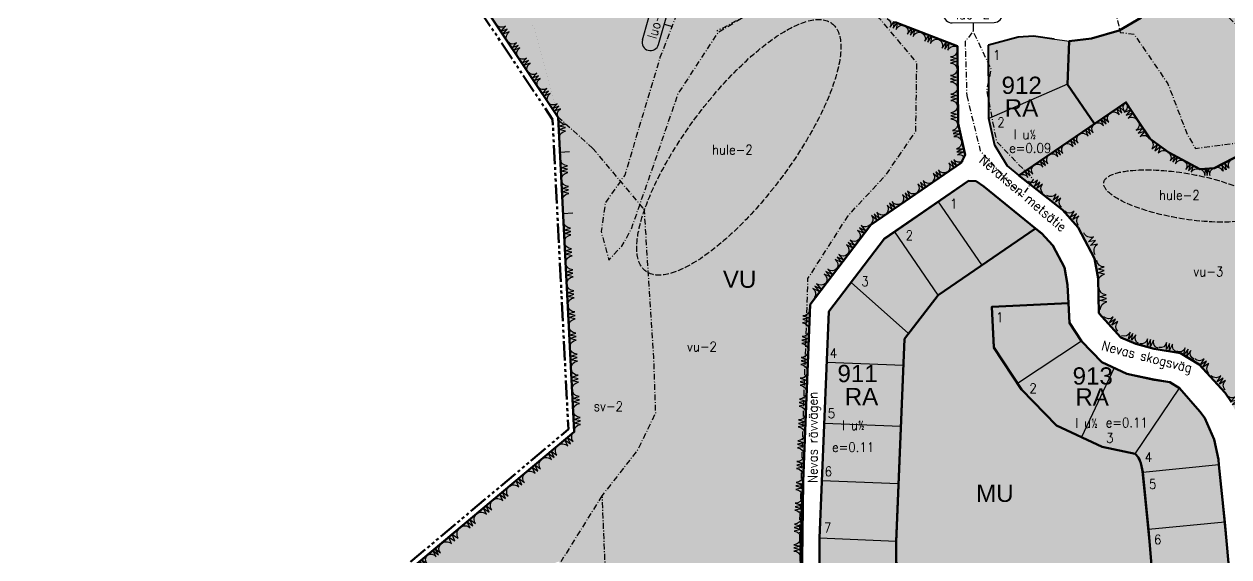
# Model space of a CAD drawing. Header units: metres. Extents: x 25522382 to 25525137, y 6684921 to 6686673.
# Drawn here: x 25523056 to 25523684, y 6685924 to 6686202 of the extents above; entities that cross this region are included whole.
import ezdxf
from ezdxf.enums import TextEntityAlignment as Align

# ---------------------------------------------------------------- set-up
doc = ezdxf.new("R2010")
doc.units = ezdxf.units.M
doc.header["$MEASUREMENT"] = 0
for name, pattern in [('AK_KAAVA-ALUE_3M', [20.5, 10, -1.5, 1.5, -1.5, 1.5, -1.5, 1.5, -1.5]), ('AK_OHJEELLINEN_RAJA', [4, 3, -1]), ('AK_RAKENNUSALA', [5.4, 3, -1, 0.4, -1])]:
    doc.linetypes.add(name, pattern=pattern)
for name, color, linetype, true_color in [('036_VU', 7, 'Continuous', 0x58a618), ('040_RA', 7, 'Continuous', 0xfcd450), ('079_MU', 7, 'Continuous', 0xa9dc92)]:
    doc.layers.add(name, color=color, linetype=linetype, true_color=true_color)
for name, color, linetype, lineweight in [('084_Kort_raja', 7, 'Continuous', 50), ('AK_KAAVA-ALUE_3M', 1, 'AK_KAAVA-ALUE_3M', 50), ('AK_KORTTELINRAJA', 250, 'Continuous', 40)]:
    doc.layers.add(name, color=color, linetype=linetype, lineweight=lineweight)
for name, color, linetype in [('093_Kort_numero', 7, 'Continuous'), ('AK_KAAVAMERKINTA', 250, 'Continuous'), ('AK_KADUNNIMI', 250, 'Continuous'), ('AK_KERROSLUKU', 250, 'Continuous'), ('AK_OHJEELLINEN_RAJA', 250, 'AK_OHJEELLINEN_RAJA'), ('AK_OSA-ALUEEN_RAJA', 250, 'AK_RAKENNUSALA'), ('AK_PUISTO', 250, 'Continuous'), ('AK_PYORATIE', 250, 'Continuous'), ('AK_TEHOKKUUS', 250, 'Continuous'), ('AK_TONTINNUMERO', 250, 'Continuous'), ('AK_TONTINRAJA', 250, 'Continuous'), ('ALUEPLIN_RA', 7, 'Continuous'), ('ALUEPLIN_VU', 7, 'Continuous'), ('täyttöMU', 7, 'Continuous'), ('täyttöR', 7, 'Continuous'), ('täyttöV', 7, 'Continuous')]:
    doc.layers.add(name, color=color, linetype=linetype)
doc.styles.add('a2000', font='arial.ttf')
doc.styles.add('ROMANS', font='ROMANS.shx', dxfattribs={"width": 0.9})

# ---------------------------------------------------------------- blocks, each defined once
blk = doc.blocks.new('KAAVALUE_luo-1_E926')
for p, q in [((-11, 13.25), (11, 13.25)), ((-11, 4.5), (11, 4.5)), ((0, 4.5), (0, 0))]:
    blk.add_line(p, q)
for centre, start, end in [((-11, 8.87), 90, 270), ((11, 8.87), 270, 90)]:
    blk.add_arc(centre, 4.37, start, end)
at = {"style": 'ROMANS', "width": 0.9}
blk.add_attdef('KAAVA_TUNNUS', text='', height=5, dxfattribs=at).set_placement((0, 8.87), align=Align.MIDDLE)
blk = doc.blocks.new('79F13')
at = {"layer": 'AK_PYORATIE'}
blk.add_line((0, 0), (0, 0), dxfattribs=at)
blk = doc.blocks.new('KT')
at = {"color": 0, "linetype": 'Continuous', "style": 'a2000'}
blk.add_attdef('KT', (-0.61, 0.03), '', height=6, dxfattribs=at)
at = {"linetype": 'Continuous', "style": 'a2000', "width": 0.8, "flags": 1}
blk.add_attdef('ALA', (-0.68, -2.92), '', height=3, dxfattribs=at)

msp = doc.modelspace()

# ---------------------------------------------------------------- hatches: boundary and pattern name
at = {"layer": 'täyttöMU', "true_color": 0xa9dc92}
h = msp.add_hatch(color=81, dxfattribs=at)
h.dxf.hatch_style = 2
h.paths.add_polyline_path([(25524004.78, 6686428.59), (25523963.2, 6686438.02), (25523912.61, 6686462.3), (25523853.44, 6686470.94), (25523842.62, 6686462.35), (25523835.58, 6686415.15), (25523828.88, 6686396.34), (25523804.39, 6686355.41), (25523817.1, 6686346.98), (25523852.43, 6686292.91), (25523716.13, 6686179.72), (25523684.54, 6686244.25), (25523638.42, 6686205.18), (25523627, 6686198.5), (25523612.6, 6686194.3), (25523601.03, 6686193.02), (25523600.15, 6686170.44), (25523614.16, 6686149.88), (25523630.61, 6686161.03), (25523643.36, 6686141.83), (25523652.89, 6686134.82), (25523669.16, 6686126.17), (25523676.81, 6686126.71), (25523741.35, 6686160.16), (25523785.07, 6686075.83), (25523792.47, 6686104.98), (25523803.3, 6686139.25), (25523827.45, 6686164.56), (25523856.75, 6686183.5), (25523891.4, 6686178.82), (25523919.62, 6686168.07), (25523946.03, 6686152.78), (25523932.92, 6686120.5), (25523968.18, 6686104.21), (25523982.88, 6686135.97), (25524010, 6686126.25), (25524039.41, 6686119.97), (25524032.05, 6686085.7), (25524062.09, 6686079.19), (25524094.31, 6686084.72), (25524065.18, 6686115.47), (25524100.39, 6686150.91), (25524060.45, 6686190.33), (25524023.36, 6686221.15), (25524040.06, 6686243.67), (25524028.47, 6686253.22), (25524037.39, 6686265.36), (25524028.14, 6686273), (25523999.9, 6686338.27), (25524004.78, 6686428.6)])
h = msp.add_hatch(color=81, dxfattribs=at)
h.dxf.hatch_style = 2
h.paths.add_polyline_path([(25523583.42, 6686095.27), (25523586.51, 6686092.78), (25523592.53, 6686086.32), (25523598.51, 6686074.81), (25523600.08, 6686065.76), (25523600.57, 6686056.29), (25523560.62, 6686054.32), (25523561.66, 6686033.19), (25523576.12, 6686011.21), (25523594.34, 6685992.45), (25523618.2, 6685981.25), (25523635.38, 6685977.63), (25523637.29, 6685975.46), (25523638.33, 6685972.8), (25523639.32, 6685968), (25523642.32, 6685938.1), (25523644.17, 6685917.53), (25523675.38, 6685904.44), (25523670.51, 6685891.8), (25523670.78, 6685876.99), (25523552.05, 6685734.93), (25523551.5, 6685716.54), (25523527.92, 6685749.54), (25523472.85, 6685765.54), (25523471.31, 6685822), (25523541.37, 6685798.43), (25523589.13, 6685802.63), (25523626.9, 6685847.89), (25523611.82, 6685894.76), (25523557.73, 6685913.25), (25523513.66, 6685860.51), (25523511.1, 6685861.36), (25523510.78, 6685931.97), (25523515.12, 6686037.61), (25523532.59, 6686060.51)])
at = {"layer": 'täyttöR', "true_color": 0xfcd450}
h = msp.add_hatch(color=41, dxfattribs=at)
h.dxf.hatch_style = 2
h.paths.add_polyline_path([(25523562.17, 6686138.6), (25523559.02, 6686152.63), (25523559.01, 6686158.58), (25523558.94, 6686190.9), (25523574.43, 6686195.1), (25523582.32, 6686195.57), (25523601.02, 6686193.02), (25523600.03, 6686170.5), (25523614.15, 6686149.88), (25523574.79, 6686122.93), (25523568.69, 6686127.89), (25523567.63, 6686129.63)])
h = msp.add_hatch(color=41, dxfattribs=at)
h.dxf.hatch_style = 2
h.paths.add_polyline_path([(25523470.76, 6685932.32), (25523475.64, 6686051.86), (25523504.7, 6686089.9), (25523548.52, 6686120.13), (25523552.42, 6686119.91), (25523556.46, 6686117.22), (25523568.25, 6686107.63), (25523583.41, 6686095.29), (25523532.59, 6686060.52), (25523515.09, 6686037.61), (25523510.76, 6685931.61), (25523510.86, 6685910.96), (25523511.11, 6685861.36), (25523513.66, 6685860.5), (25523557.73, 6685913.25), (25523611.82, 6685894.76), (25523626.9, 6685847.88), (25523589.1, 6685802.64), (25523541.38, 6685798.43), (25523471.3, 6685822), (25523471.12, 6685859.85), (25523484.06, 6685859.91), (25523546.2, 6685839.01), (25523569.05, 6685841.02), (25523582.07, 6685856.61), (25523579.89, 6685863.4), (25523570.8, 6685866.51), (25523556.37, 6685852.36), (25523547.16, 6685849.23), (25523485.67, 6685869.92), (25523471.07, 6685869.85)])
h = msp.add_hatch(color=41, dxfattribs=at)
h.dxf.hatch_style = 2
h.paths.add_polyline_path([(25523594.4, 6685992.41), (25523576.12, 6686011.21), (25523561.66, 6686033.23), (25523560.62, 6686054.32), (25523600.57, 6686056.29), (25523601.07, 6686046.08), (25523607.46, 6686036.36), (25523618, 6686025.51), (25523630.98, 6686019.43), (25523645.38, 6686016.36), (25523653.53, 6686014.96), (25523658.46, 6686011.92), (25523668.18, 6686000.83), (25523669.29, 6685999.57), (25523671.78, 6685996.24), (25523674.9, 6685989.13), (25523676.64, 6685985.17), (25523678.52, 6685976.12), (25523678.83, 6685974.61), (25523680.48, 6685958.95), (25523683.43, 6685928.84), (25523684.06, 6685920.5), (25523681.95, 6685914.6), (25523675.38, 6685904.44), (25523644.17, 6685917.52), (25523643.28, 6685928.46), (25523640.69, 6685954.9), (25523639.27, 6685968.43), (25523638.33, 6685972.94), (25523637.22, 6685975.48), (25523635.35, 6685977.61), (25523618.16, 6685981.26)])
at = {"layer": 'täyttöV', "true_color": 0x58a618}
h = msp.add_hatch(color=74, dxfattribs=at)
h.dxf.hatch_style = 2
h.paths.add_polyline_path([(25523287.03, 6686224.32), (25523292.86, 6686231.85), (25523326.86, 6686245.43), (25523365.9, 6686253.54), (25523399.75, 6686250.93), (25523466.83, 6686227.43), (25523510.16, 6686202.98), (25523542.78, 6686190.31), (25523543.13, 6686150), (25523546.7, 6686133.72), (25523544.73, 6686129.46), (25523497.54, 6686097.11), (25523465.85, 6686055.49), (25523462.2, 6685963.2), (25523461.03, 6685868.11), (25523461.29, 6685835.8), (25523463.47, 6685754.78), (25523455.11, 6685694.98), (25523449.67, 6685683.08), (25523441.58, 6685680.66), (25523408.5, 6685695), (25523407.06, 6685697.16), (25523423.33, 6685736.15), (25523419.87, 6685745.5), (25523390.44, 6685790.78), (25523364.76, 6685840.5), (25523334.88, 6685921.47), (25523300.07, 6685908.93), (25523303.72, 6685898.77), (25523294.3, 6685895.43), (25523290.65, 6685905.56), (25523251.72, 6685891.54), (25523286.59, 6685797.54), (25523291.76, 6685787.25), (25523315.29, 6685741.33), (25523334.07, 6685712.41), (25523340.44, 6685703.65), (25523369.7, 6685663.77), (25523401.82, 6685687.33), (25523439.35, 6685670.82), (25523441.53, 6685664.76), (25523428.65, 6685634.41), (25523406.05, 6685611.5), (25523373.01, 6685588.18), (25523346.76, 6685585.23), (25523301.16, 6685601.88), (25523266.61, 6685630.49), (25523243.78, 6685676.19), (25523218.73, 6685813.88), (25523209.5, 6685841.56), (25523189.54, 6685860.62), (25523342.87, 6685989.11), (25523334.47, 6686153.14)])
h = msp.add_hatch(color=74, dxfattribs=at)
h.dxf.hatch_style = 2
h.paths.add_polyline_path([(25523793.17, 6686031.98), (25523780.74, 6686023.75), (25523745, 6686017.9), (25523706.39, 6685997.49), (25523697.38, 6685995.2), (25523688.15, 6685999.01), (25523685.58, 6686004.53), (25523682.33, 6686009.5), (25523668.85, 6686024.33), (25523659.02, 6686030.15), (25523645.36, 6686032.48), (25523635.71, 6686034.98), (25523627.97, 6686038.4), (25523616.53, 6686051.11), (25523616.07, 6686069.17), (25523614.23, 6686079.63), (25523605.71, 6686095.76), (25523597.43, 6686104.91), (25523574.79, 6686122.93), (25523630.61, 6686161.03), (25523643.36, 6686141.83), (25523652.94, 6686134.8), (25523669.15, 6686126.17), (25523676.81, 6686126.71), (25523741.35, 6686160.16), (25523785.08, 6686075.84), (25523770.57, 6686059.29)])

# ---------------------------------------------------------------- linework, layer by layer
at = {"layer": '084_Kort_raja'}
for points in [[(25523684.54, 6686244.25), (25523638.42, 6686205.18), (25523627, 6686198.5), (25523612.6, 6686194.3), (25523601.03, 6686193.02), (25523601.03, 6686193.02), (25523600.15, 6686170.44), (25523614.16, 6686149.88), (25523630.61, 6686161.03), (25523643.36, 6686141.83), (25523652.89, 6686134.82), (25523669.16, 6686126.17), (25523676.81, 6686126.71), (25523741.35, 6686160.16)], [(25523189.54, 6685860.62), (25523342.87, 6685989.11), (25523334.47, 6686153.14), (25523287.03, 6686224.32)], [(25523510.16, 6686202.98), (25523542.78, 6686190.31), (25523543.13, 6686150), (25523546.7, 6686133.72), (25523544.73, 6686129.46), (25523497.54, 6686097.11), (25523465.85, 6686055.49), (25523462.2, 6685963.2), (25523461.03, 6685868.11)], [(25523685.58, 6686004.53), (25523682.33, 6686009.5), (25523668.85, 6686024.33), (25523659.02, 6686030.15), (25523645.36, 6686032.48), (25523635.71, 6686034.98), (25523627.97, 6686038.4), (25523616.53, 6686051.11), (25523616.07, 6686069.17), (25523614.23, 6686079.63), (25523605.71, 6686095.76), (25523597.43, 6686104.91), (25523574.79, 6686122.93), (25523630.61, 6686161.03), (25523643.36, 6686141.83), (25523652.94, 6686134.8), (25523669.15, 6686126.17), (25523676.81, 6686126.71), (25523741.35, 6686160.16)], [(25523471.3, 6685822), (25523471.12, 6685859.85), (25523484.07, 6685859.9), (25523546.19, 6685839.01), (25523569.07, 6685841.02), (25523582.07, 6685856.6), (25523579.9, 6685863.39), (25523570.79, 6685866.51), (25523556.36, 6685852.35), (25523547.17, 6685849.23), (25523485.67, 6685869.93), (25523471.06, 6685869.84), (25523470.79, 6685933.61), (25523475.62, 6686051.83), (25523504.71, 6686089.93), (25523548.52, 6686120.14), (25523552.42, 6686119.91), (25523556.46, 6686117.21), (25523583.41, 6686095.29)], [(25523511.1, 6685861.36), (25523510.78, 6685931.97), (25523515.12, 6686037.61), (25523532.59, 6686060.51), (25523583.42, 6686095.27), (25523583.42, 6686095.27), (25523586.51, 6686092.78), (25523592.53, 6686086.32), (25523598.51, 6686074.81), (25523600.08, 6686065.76), (25523600.57, 6686056.29), (25523560.62, 6686054.32), (25523561.66, 6686033.19), (25523576.12, 6686011.21), (25523594.34, 6685992.45), (25523618.2, 6685981.25), (25523635.38, 6685977.63), (25523637.29, 6685975.46), (25523638.33, 6685972.8), (25523639.32, 6685968), (25523642.32, 6685938.1), (25523644.17, 6685917.53)], [(25523675.38, 6685904.44), (25523681.94, 6685914.57), (25523684.06, 6685920.5), (25523682.14, 6685942.06), (25523679.12, 6685971.81), (25523678.83, 6685974.68), (25523676.62, 6685985.19), (25523671.81, 6685996.17), (25523669.06, 6685999.79), (25523658.48, 6686011.92), (25523653.46, 6686014.98), (25523645.26, 6686016.28), (25523631.04, 6686019.41), (25523618.02, 6686025.51), (25523607.44, 6686036.35), (25523601.07, 6686046.05), (25523600.57, 6686056.29)]]:
    msp.add_lwpolyline(points, dxfattribs=at)
at = {"layer": 'AK_KAAVA-ALUE_3M', "color": 1, "lineweight": 50, "flags": 128}
msp.add_lwpolyline([(25522636.94, 6686088.61), (25522636.95, 6686088.59), (25522641.07, 6686088.28), (25522658.14, 6686087), (25522663.83, 6686078.89), (25522666.58, 6686069.23), (25522667.75, 6686065.54), (25522668.38, 6686063.87), (25522669.12, 6686062.37), (25522670.05, 6686060.94), (25522670.14, 6686060.82), (25522671.25, 6686059.57), (25522672.48, 6686058.53), (25522673.82, 6686057.65), (25522675.49, 6686056.86), (25522677.05, 6686056.37), (25522678.75, 6686056.02), (25522680.55, 6686055.79), (25522686.51, 6686055.31), (25522687.44, 6686055.21), (25522689.56, 6686054.87), (25522691.65, 6686054.42), (25522693.71, 6686053.88), (25522695.76, 6686053.25), (25522703.35, 6686050.51), (25522703.89, 6686050.31), (25522713.38, 6686046.98), (25522715.36, 6686046.18), (25522717.29, 6686045.3), (25522719.2, 6686044.34), (25522721.07, 6686043.27), (25522722.86, 6686042.11), (25522723.21, 6686041.88), (25522724.92, 6686040.58), (25522728.06, 6686037.9), (25522734.01, 6686032.57), (25522742.84, 6686025.04), (25522764.29, 6685999.51), (25522762.38, 6685984.32), (25522755.45, 6685976.62), (25522757.69, 6685971.44), (25522780.34, 6685970.72), (25522823.88, 6685996.15), (25522837.24, 6685959.68), (25522813.68, 6685916.22), (25522827.13, 6685888.58), (25522865.21, 6685867.85), (25522888.62, 6685867.11), (25522919.15, 6685921.7), (25522918.91, 6685963.89), (25522909.18, 6685994.3), (25522879.27, 6686030.73), (25522969.12, 6686038.86), (25522947.51, 6685874.66), (25522952.24, 6685871.59), (25522962.42, 6685864.98), (25522966.88, 6685862.09), (25522985.52, 6685850.7), (25522933.5, 6685803.31), (25523016.21, 6685740.18), (25523090.53, 6685683.47), (25523132.51, 6685726.45), (25523089.39, 6685780.93), (25523144.34, 6685827.01), (25523219.66, 6685889.51), (25523227.3, 6685895.84), (25523339.76, 6685990.44), (25523335.35, 6686077.08), (25523331.52, 6686152.15), (25523270.69, 6686243.42), (25523270.69, 6686243.42), (25523216.41, 6686212.97), (25523146.41, 6686213.38), (25523053.37, 6686300.45), (25523074.74, 6686379.75), (25523167.49, 6686424.35), (25523243.59, 6686471.64), (25523329.97, 6686464.32), (25523477.76, 6686259.28), (25523587.27, 6686292.84), (25523741.62, 6686414), (25523766.49, 6686406.75), (25523819.51, 6686476.37), (25523827.62, 6686487.21), (25523840.11, 6686476.12), (25523884.28, 6686470.35), (25523913.75, 6686465.58), (25523918.73, 6686463.33), (25523964.3, 6686440.94), (25524005.19, 6686431.57), (25524047.24, 6686429.42), (25524097.94, 6686410.76), (25524169.89, 6686383.71), (25524222.43, 6686396.85), (25524245.2, 6686394.31), (25524192.61, 6686261.59), (25524189.86, 6686254.66), (25524166.76, 6686196.36), (25524159.86, 6686178.94), (25524145.8, 6686143.47), (25524137.87, 6686123.46), (25524136.89, 6686120.98), (25524190.74, 6686087.42), (25524131.07, 6685970.54), (25524061.01, 6685974.78), (25523921.24, 6685983.25), (25523823.51, 6685989.17), (25523816.36, 6685989.6), (25523771.07, 6685992.35), (25523761.62, 6685981.04), (25523698.81, 6685905.87), (25523673.08, 6685875.08), (25523554.99, 6685733.75), (25523546.83, 6685447.67), (25523383.83, 6685457.81), (25523164.88, 6685569.68), (25523017.27, 6685579.78), (25523005.7, 6685580.57), (25523047.64, 6685462.29), (25523201.47, 6685371.85), (25523242.29, 6685319.74), (25523106.52, 6685211.95), (25523056.1, 6685283.46), (25523000.36, 6685095.93), (25522784.36, 6685384.61), (25522848.36, 6685460.77), (25522851.09, 6685550.82), (25522854.64, 6685622.42), (25522814.66, 6685668.82), (25522799.07, 6685686.9), (25522792.49, 6685694.53), (25522790.76, 6685696.53), (25522797.72, 6685704.26), (25522803.68, 6685712.3), (25522806.17, 6685718.3), (25522807.44, 6685723.66), (25522806.75, 6685726.03), (25522799.39, 6685732.67), (25522790.44, 6685740.35), (25522782.16, 6685752.45), (25522775.93, 6685770.22), (25522772.59, 6685785.43), (25522770.45, 6685804.33), (25522768.57, 6685825.9), (25522767.88, 6685841.96), (25522767.42, 6685852.53), (25522764.86, 6685863.2), (25522759.65, 6685875.39), (25522758.59, 6685877.98), (25522753.71, 6685889.91), (25522748.23, 6685906.17), (25522740.96, 6685923.27), (25522736.85, 6685930.47), (25522732.87, 6685935.1), (25522726.36, 6685938.58), (25522711.71, 6685941.62), (25522698.5, 6685943.55), (25522687.59, 6685943.12), (25522679.22, 6685939.69), (25522676.93, 6685938.75), (25522672.93, 6685951.43), (25522672.39, 6685953.14), (25522656.3, 6685964.26), (25522647.63, 6685971.58), (25522641.71, 6685979.59), (25522639.02, 6686000.63), (25522640.77, 6686016.62), (25522642.39, 6686027.96), (25522643.3, 6686034.36), (25522643.33, 6686039.2), (25522643.38, 6686049.3), (25522643.28, 6686059.71), (25522641.89, 6686069.02), (25522636.9, 6686088.6), (25522636.95, 6686088.59)], dxfattribs=at)
at = {"layer": 'AK_KORTTELINRAJA'}
for points in [[(25523308.03, 6686192.8), (25523271.64, 6686247.4)], [(25523593.17, 6686194.1), (25523582.32, 6686195.57), (25523574.43, 6686195.1), (25523558.94, 6686190.9)], [(25523334.48, 6686153.13), (25523308.03, 6686192.8)], [(25523559.01, 6686158.58), (25523558.94, 6686190.9)], [(25523601.02, 6686193.02), (25523600.03, 6686170.5)], [(25523600.03, 6686170.5), (25523614.15, 6686149.88)], [(25523559.02, 6686152.63), (25523559.01, 6686158.58)], [(25523630.57, 6686161.12), (25523614.15, 6686149.88)], [(25523643.02, 6686142.02), (25523630.57, 6686161.12)], [(25523785.07, 6686075.83), (25523741.41, 6686160.2), (25523676.56, 6686126.63)], [(25523342.83, 6685989.11), (25523338.35, 6686077.23), (25523334.48, 6686153.13)], [(25523562.17, 6686138.6), (25523559.02, 6686152.63)], [(25523614.15, 6686149.88), (25523574.79, 6686122.93)], [(25523562.17, 6686138.6), (25523567.63, 6686129.63)], [(25523643.02, 6686142.02), (25523652.58, 6686135.07)], [(25523652.58, 6686135.07), (25523669.08, 6686126.14)], [(25523567.63, 6686129.63), (25523568.69, 6686127.89)], [(25523568.69, 6686127.89), (25523574.79, 6686122.93)], [(25523669.08, 6686126.14), (25523676.56, 6686126.63)], [(25523548.52, 6686120.13), (25523504.7, 6686089.9), (25523475.64, 6686051.86)], [(25523583.41, 6686095.29), (25523568.25, 6686107.63), (25523556.46, 6686117.22)], [(25523583.41, 6686095.29), (25523532.59, 6686060.52), (25523515.09, 6686037.61)], [(25523585.32, 6686093.74), (25523583.41, 6686095.29)], [(25523600.57, 6686056.29), (25523600.06, 6686066.51), (25523599.86, 6686067.58), (25523598.51, 6686074.83), (25523592.54, 6686086.31), (25523586.43, 6686092.83), (25523585.32, 6686093.74)], [(25523600.57, 6686056.29), (25523560.62, 6686054.32), (25523561.66, 6686033.23)], [(25523674.9, 6685989.13), (25523671.78, 6685996.24), (25523669.29, 6685999.57), (25523668.18, 6686000.83), (25523658.46, 6686011.92), (25523653.53, 6686014.96), (25523645.38, 6686016.36), (25523630.98, 6686019.43), (25523618, 6686025.51), (25523607.46, 6686036.36), (25523601.07, 6686046.08), (25523600.57, 6686056.29)], [(25523465.72, 6686053.12), (25523460.83, 6685933.59), (25523461.38, 6685823.27)], [(25523515.09, 6686037.61), (25523510.76, 6685931.61), (25523510.86, 6685910.96), (25523511.11, 6685861.36)], [(25523643.28, 6685928.46), (25523640.69, 6685954.9), (25523639.27, 6685968.43), (25523638.33, 6685972.94), (25523637.22, 6685975.48), (25523635.35, 6685977.61), (25523618.16, 6685981.26), (25523594.4, 6685992.41), (25523576.12, 6686011.21), (25523561.66, 6686033.23)], [(25523283.49, 6685939.19), (25523342.83, 6685989.11)], [(25523684.06, 6685920.5), (25523683.43, 6685928.84), (25523680.48, 6685958.95), (25523678.83, 6685974.61), (25523678.52, 6685976.12), (25523676.64, 6685985.17), (25523674.9, 6685989.13)], [(25523273.17, 6685930.51), (25523283.49, 6685939.19)], [(25523252.44, 6685913.07), (25523273.17, 6685930.51)], [(25523644.17, 6685917.52), (25523643.28, 6685928.46)]]:
    msp.add_lwpolyline(points, dxfattribs=at)
at = {"layer": 'AK_OHJEELLINEN_RAJA', "color": 7}
for centre, major_axis, ratio in [((25523428.68, 6686137.58), (48.52, 64.67), 0.337323), ((25523660.88, 6686112.19), (-41.83, 7.02), 0.279929)]:
    msp.add_ellipse(centre, major_axis=major_axis, ratio=ratio, dxfattribs=at)
at = {"layer": 'AK_OSA-ALUEEN_RAJA'}
for p, q in [((25523334.28, 6686153.54), (25523352.43, 6686137.17)), ((25523352.43, 6686137.17), (25523379.57, 6686104.68)), ((25523357.27, 6685955.72), (25523335.84, 6685921.35))]:
    msp.add_line(p, q, dxfattribs=at)
at = {"layer": 'AK_OSA-ALUEEN_RAJA', "flags": 128}
for points in [[(25523680.52, 6686242.75), (25523668.95, 6686256.34), (25523656.42, 6686263.01), (25523645.17, 6686256.5), (25523632.51, 6686238.51), (25523625.55, 6686206.59), (25523627.61, 6686197.49), (25523627.61, 6686197.49), (25523634.82, 6686196.69), (25523652.52, 6686170.64), (25523662.15, 6686145.29), (25523666.8, 6686137.02), (25523688.61, 6686139.95), (25523708.5, 6686150.6), (25523719.19, 6686163.6), (25523692.47, 6686197.31), (25523674.07, 6686215.27), (25523680.52, 6686242.75)], [(25523398.16, 6686212.02), (25523387.55, 6686184.4), (25523378.76, 6686155.07), (25523369.16, 6686123.08), (25523359.02, 6686108.68), (25523356.84, 6686093.64), (25523360.81, 6686078.78), (25523367.63, 6686086.04), (25523372.65, 6686095), (25523383.18, 6686125.26), (25523396.94, 6686165.31), (25523417.97, 6686197.65), (25523442.18, 6686212.48), (25523449.06, 6686217.97), (25523443.47, 6686228.37), (25523417.78, 6686232.87), (25523416.11, 6686230.19), (25523416.11, 6686230.19)], [(25523547.56, 6686164.6), (25523554.6, 6686135.74), (25523576.46, 6686111.74), (25523582.35, 6686120.74), (25523563.26, 6686140.41), (25523558.04, 6686167.56), (25523560.35, 6686178.2), (25523550.94, 6686198.16), (25523546.7, 6686192.75), (25523546.7, 6686192.75)]]:
    msp.add_lwpolyline(points, close=True, dxfattribs=at)
at = {"layer": 'AK_OSA-ALUEEN_RAJA', "color": 7, "flags": 128}
msp.add_lwpolyline([(25523379.2, 6686105.67), (25523384.16, 6686028.13), (25523385.15, 6685998.84), (25523376.05, 6685979.93), (25523357.27, 6685955.72), (25523359.73, 6685897.59), (25523382.46, 6685837.24), (25523413.44, 6685785.1), (25523428.1, 6685745.22), (25523436.79, 6685736.45), (25523439.11, 6685734.07), (25523456.41, 6685734.98), (25523462.75, 6685764.53), (25523462.3, 6685799.86), (25523461.19, 6685807.57), (25523460.53, 6685941.67), (25523464.75, 6686069.09), (25523485.65, 6686101.86), (25523505.62, 6686123.49), (25523520.98, 6686145.95), (25523521.52, 6686181.72), (25523502.27, 6686204.64), (25523480.25, 6686220.29), (25523466.37, 6686223.98), (25523417.24, 6686198.27)], dxfattribs=at)
at = {"layer": 'AK_PUISTO'}
for points in [[(25523308.03, 6686192.8, -0.409676), (25523308.92, 6686197.78), (25523305.51, 6686196.59), (25523307.91, 6686199.29), (25523304.5, 6686198.11), (25523306.9, 6686200.81, -0.409676), (25523301.97, 6686201.9, -0.409676)], [(25523506, 6686204.75, -0.409347), (25523507.69, 6686200.3), (25523509.75, 6686203.24), (25523509.19, 6686199.69), (25523511.25, 6686202.64), (25523510.69, 6686199.09, -0.409347), (25523515, 6686201.13, -0.409347)], [(25523515, 6686201.13, -0.409347), (25523516.69, 6686196.67), (25523518.75, 6686199.62), (25523518.19, 6686196.07), (25523520.25, 6686199.01), (25523519.69, 6686195.46, -0.409347), (25523524, 6686197.5, -0.409347)], [(25523524, 6686197.5, -0.409347), (25523525.69, 6686193.05), (25523527.74, 6686195.99), (25523527.18, 6686192.44), (25523529.24, 6686195.39), (25523528.68, 6686191.84, -0.409347), (25523532.99, 6686193.88, -0.409347)], [(25523313.32, 6686184.87, -0.408959), (25523314.47, 6686189.45), (25523311.12, 6686188.17), (25523313.59, 6686190.78), (25523310.24, 6686189.5), (25523312.71, 6686192.1, -0.408959), (25523308.03, 6686192.8, -0.408959)], [(25523532.99, 6686193.88, -0.409347), (25523534.68, 6686189.42), (25523536.74, 6686192.37), (25523536.18, 6686188.82), (25523538.24, 6686191.76), (25523537.68, 6686188.21, -0.409347), (25523541.99, 6686190.25, -0.409347)], [(25523318.61, 6686176.93, -0.408959), (25523319.76, 6686181.52), (25523316.41, 6686180.24), (25523318.88, 6686182.84), (25523315.53, 6686181.56), (25523318, 6686184.16, -0.408959), (25523313.32, 6686184.87, -0.408959)], [(25523542.52, 6686187.99, -0.409347), (25523539.04, 6686184.73), (25523542.55, 6686183.95), (25523539.05, 6686183.11), (25523542.56, 6686182.33), (25523539.07, 6686181.49, -0.409347), (25523542.59, 6686178.29, -0.409347)], [(25523323.9, 6686169, -0.408959), (25523325.05, 6686173.58), (25523321.7, 6686172.3), (25523324.17, 6686174.91), (25523320.81, 6686173.63), (25523323.29, 6686176.23, -0.408959), (25523318.61, 6686176.93, -0.408959)], [(25523542.59, 6686178.29, -0.409347), (25523539.12, 6686175.03), (25523542.62, 6686174.25), (25523539.13, 6686173.41), (25523542.64, 6686172.63), (25523539.14, 6686171.79, -0.409347), (25523542.67, 6686168.59, -0.409347)], [(25523329.19, 6686161.06, -0.408959), (25523330.34, 6686165.65), (25523326.98, 6686164.37), (25523329.46, 6686166.97), (25523326.1, 6686165.69), (25523328.57, 6686168.3, -0.408959), (25523323.9, 6686169, -0.408959)], [(25523542.67, 6686168.59, -0.409347), (25523539.19, 6686165.33), (25523542.7, 6686164.55), (25523539.21, 6686163.71), (25523542.71, 6686162.93), (25523539.22, 6686162.1, -0.409347), (25523542.74, 6686158.89, -0.409347)], [(25523334.48, 6686153.13, -0.408959), (25523335.62, 6686157.72), (25523332.27, 6686156.44), (25523334.74, 6686159.04), (25523331.39, 6686157.76), (25523333.86, 6686160.36, -0.408959), (25523329.19, 6686161.06, -0.408959)], [(25523542.74, 6686158.89, -0.409347), (25523539.27, 6686155.63), (25523542.77, 6686154.85), (25523539.28, 6686154.01), (25523542.79, 6686153.23), (25523539.29, 6686152.4, -0.409347), (25523542.82, 6686149.19, -0.409347)], [(25523622.36, 6686155.5, -0.40977), (25523627.08, 6686154.48), (25523625.78, 6686157.84), (25523628.45, 6686155.42), (25523627.15, 6686158.77), (25523629.81, 6686156.35, -0.40977), (25523630.57, 6686161.12, -0.40977)], [(25523630.57, 6686161.12, -0.408823), (25523629.72, 6686156.02), (25523633.17, 6686157.14), (25523630.75, 6686154.43), (25523634.21, 6686155.55), (25523631.79, 6686152.84, -0.408823), (25523636.8, 6686151.57, -0.408823)], [(25523335.03, 6686142.29, -0.409775), (25523338.34, 6686146.08), (25523334.8, 6686146.81), (25523338.25, 6686147.89), (25523334.71, 6686148.61), (25523338.16, 6686149.69, -0.409775), (25523334.48, 6686153.13, -0.409775)], [(25523614.15, 6686149.88, -0.40977), (25523618.87, 6686148.86), (25523617.57, 6686152.22), (25523620.23, 6686149.8), (25523618.94, 6686153.15), (25523621.6, 6686150.73, -0.40977), (25523622.36, 6686155.5, -0.40977)], [(25523636.8, 6686151.57, -0.408823), (25523635.94, 6686146.48), (25523639.39, 6686147.59), (25523636.98, 6686144.89), (25523640.43, 6686146), (25523638.02, 6686143.3, -0.408823), (25523643.02, 6686142.02, -0.408823)], [(25523542.87, 6686150.24, -0.409347), (25523540.12, 6686146.35), (25523543.71, 6686146.28), (25523540.46, 6686144.77), (25523544.05, 6686144.7), (25523540.79, 6686143.19, -0.409347), (25523544.89, 6686140.75, -0.409347)], [(25523598.41, 6686139.1, -0.408974), (25523603.01, 6686138.01), (25523601.69, 6686141.34), (25523604.32, 6686138.9), (25523603, 6686142.24), (25523605.63, 6686139.8, -0.408974), (25523606.28, 6686144.49, -0.408974)], [(25523606.28, 6686144.49, -0.408974), (25523610.88, 6686143.39), (25523609.56, 6686146.73), (25523612.19, 6686144.29), (25523610.87, 6686147.63), (25523613.5, 6686145.19, -0.408974), (25523614.15, 6686149.88, -0.408974)], [(25523544.89, 6686140.75, -0.409347), (25523542.13, 6686136.86), (25523545.72, 6686136.8), (25523542.47, 6686135.28), (25523546.06, 6686135.21), (25523542.8, 6686133.7, -0.259485), (25523545.99, 6686132.82, -0.259485)], [(25523590.53, 6686133.71, -0.408974), (25523595.13, 6686132.62), (25523593.81, 6686135.96), (25523596.45, 6686133.52), (25523595.12, 6686136.85), (25523597.76, 6686134.41, -0.408974), (25523598.41, 6686139.1, -0.408974)], [(25523643.02, 6686142.02, -0.407647), (25523644.15, 6686136.88), (25523647.01, 6686139.13), (25523645.74, 6686135.72), (25523648.6, 6686137.97), (25523647.34, 6686134.56, -0.407647), (25523652.58, 6686135.07, -0.407647)], [(25523582.66, 6686128.32, -0.408974), (25523587.26, 6686127.23), (25523585.94, 6686130.57), (25523588.57, 6686128.13), (25523587.25, 6686131.46), (25523589.88, 6686129.03, -0.408974), (25523590.53, 6686133.71, -0.408974)], [(25523652.58, 6686135.07, -0.408509), (25523653.67, 6686130.51), (25523656.02, 6686133.21), (25523655.04, 6686129.76), (25523657.39, 6686132.47), (25523656.42, 6686129.02, -0.408509), (25523660.83, 6686130.6, -0.408509)], [(25523336.13, 6686120.6, -0.409775), (25523339.45, 6686124.39), (25523335.9, 6686125.12), (25523339.35, 6686126.2), (25523335.81, 6686126.93), (25523339.26, 6686128.01, -0.409775), (25523335.58, 6686131.44, -0.409775)], [(25523537.46, 6686124.74, -0.409448), (25523532.8, 6686125.8), (25523534.1, 6686122.45), (25523531.46, 6686124.88), (25523532.76, 6686121.53), (25523530.12, 6686123.96, -0.409448), (25523529.41, 6686119.24, -0.409448)], [(25523545.5, 6686130.25, -0.409448), (25523540.84, 6686131.3), (25523542.15, 6686127.96), (25523539.5, 6686130.38), (25523540.81, 6686127.04), (25523538.16, 6686129.47, -0.409448), (25523537.46, 6686124.74, -0.409448)], [(25523574.79, 6686122.93, -0.408974), (25523579.39, 6686121.84), (25523578.07, 6686125.18), (25523580.7, 6686122.74), (25523579.38, 6686126.08), (25523582.01, 6686123.64, -0.408974), (25523582.66, 6686128.32, -0.408974)], [(25523660.83, 6686130.6, -0.408509), (25523661.91, 6686126.04), (25523664.27, 6686128.74), (25523663.29, 6686125.29), (25523665.64, 6686128), (25523664.66, 6686124.55, -0.408509), (25523669.08, 6686126.14, -0.408509)], [(25523669.08, 6686126.14, -0.39479), (25523671.8, 6686122.81), (25523672.2, 6686126.34), (25523673.05, 6686122.89), (25523673.44, 6686126.43), (25523674.3, 6686122.97, -0.39479), (25523676.56, 6686126.63, -0.39479)], [(25523685.82, 6686131.43, 0.410048), (25523684.34, 6686126.72), (25523681.96, 6686129.43), (25523682.8, 6686125.92), (25523680.42, 6686128.63), (25523681.26, 6686125.12, 0.410048), (25523676.56, 6686126.63, 0.410048)], [(25523336.69, 6686109.76, -0.409775), (25523340, 6686113.55), (25523336.46, 6686114.28), (25523339.91, 6686115.36), (25523336.36, 6686116.08), (25523339.81, 6686117.17, -0.409775), (25523336.13, 6686120.6, -0.409775)], [(25523529.41, 6686119.24, -0.409448), (25523524.75, 6686120.29), (25523526.06, 6686116.94), (25523523.41, 6686119.37), (25523524.72, 6686116.02), (25523522.07, 6686118.45, -0.409448), (25523521.36, 6686113.73, -0.409448)], [(25523587.32, 6686113.56, -0.409486), (25523587, 6686118.33), (25523584.16, 6686116.13), (25523585.74, 6686119.36), (25523582.9, 6686117.16), (25523584.48, 6686120.39, -0.409486), (25523579.74, 6686119.73, -0.409486)], [(25523521.36, 6686113.73, -0.409448), (25523516.71, 6686114.78), (25523518.01, 6686111.44), (25523515.37, 6686113.86), (25523516.67, 6686110.52), (25523514.02, 6686112.95, -0.409448), (25523513.32, 6686108.22, -0.409448)], [(25523596.97, 6686106.35, -0.409486), (25523596.65, 6686111.12), (25523593.81, 6686108.92), (25523595.39, 6686112.15), (25523592.55, 6686109.95), (25523594.13, 6686113.18, -0.409486), (25523589.39, 6686112.52, -0.409486)], [(25523513.32, 6686108.22, -0.409448), (25523508.66, 6686109.28), (25523509.97, 6686105.93), (25523507.32, 6686108.36), (25523508.63, 6686105.01), (25523505.98, 6686107.44, -0.409448), (25523505.27, 6686102.72, -0.409448)], [(25523505.27, 6686102.72, -0.409448), (25523500.62, 6686103.77), (25523501.92, 6686100.42), (25523499.27, 6686102.85), (25523500.58, 6686099.5), (25523497.93, 6686101.93, -0.409448), (25523497.23, 6686097.21, -0.409448)], [(25523605.91, 6686096.8, -0.410047), (25523606.01, 6686101.72), (25523602.9, 6686099.9), (25523604.81, 6686102.96), (25523601.7, 6686101.13), (25523603.61, 6686104.19, -0.410047), (25523598.69, 6686104.23, -0.410047)], [(25523337.79, 6686088.07, -0.409775), (25523341.1, 6686091.86), (25523337.56, 6686092.59), (25523341.01, 6686093.67), (25523337.47, 6686094.4), (25523340.92, 6686095.48, -0.409775), (25523337.24, 6686098.92, -0.409775)], [(25523497.23, 6686097.21, -0.40906), (25523492.51, 6686096.8), (25523494.81, 6686094.04), (25523491.54, 6686095.53), (25523493.84, 6686092.77), (25523490.57, 6686094.26, -0.40906), (25523491.42, 6686089.6, -0.40906)], [(25523338.35, 6686077.23, -0.409775), (25523341.66, 6686081.02), (25523338.12, 6686081.75), (25523341.56, 6686082.83), (25523338.02, 6686083.55), (25523341.47, 6686084.64, -0.409775), (25523337.79, 6686088.07, -0.409775)], [(25523491.42, 6686089.6, -0.40906), (25523486.7, 6686089.19), (25523488.99, 6686086.43), (25523485.73, 6686087.92), (25523488.03, 6686085.16), (25523484.76, 6686086.65, -0.40906), (25523485.6, 6686081.99, -0.40906)], [(25523614.58, 6686081.54, -0.403135), (25523615.7, 6686086.98), (25523612.09, 6686086.33), (25523614.7, 6686088.9), (25523611.1, 6686088.24), (25523613.71, 6686090.81, -0.403135), (25523608.61, 6686093.02, -0.403135)], [(25523485.6, 6686081.99, -0.40906), (25523480.89, 6686081.58), (25523483.18, 6686078.82), (25523479.92, 6686080.31), (25523482.21, 6686077.56), (25523478.95, 6686079.05, -0.40906), (25523479.79, 6686074.39, -0.40906)], [(25523338.91, 6686066.21, -0.409539), (25523342.21, 6686070.06), (25523338.67, 6686070.8), (25523342.12, 6686071.9), (25523338.58, 6686072.64), (25523342.03, 6686073.74, -0.409539), (25523338.35, 6686077.23, -0.409539)], [(25523616.17, 6686067.4, -0.409019), (25523619.43, 6686071.38), (25523615.88, 6686072.1), (25523619.31, 6686073.26), (25523615.76, 6686073.98), (25523619.19, 6686075.14, -0.409019), (25523615.46, 6686078.68, -0.409019)], [(25523479.79, 6686074.39, -0.40906), (25523475.07, 6686073.97), (25523477.37, 6686071.22), (25523474.11, 6686072.71), (25523476.4, 6686069.95), (25523473.14, 6686071.44, -0.40906), (25523473.98, 6686066.78, -0.40906)], [(25523339.47, 6686055.2, -0.409539), (25523342.78, 6686059.05), (25523339.23, 6686059.79), (25523342.68, 6686060.88), (25523339.14, 6686061.62), (25523342.59, 6686062.72, -0.409539), (25523338.91, 6686066.21, -0.409539)], [(25523473.98, 6686066.78, -0.40906), (25523469.26, 6686066.37), (25523471.56, 6686063.61), (25523468.29, 6686065.1), (25523470.59, 6686062.34), (25523467.32, 6686063.83, -0.40906), (25523468.17, 6686059.17, -0.40906)], [(25523617.3, 6686052.92, -0.409019), (25523620.55, 6686056.9), (25523617, 6686057.62), (25523620.44, 6686058.78), (25523616.89, 6686059.51), (25523620.32, 6686060.66, -0.409019), (25523616.59, 6686064.21, -0.409019)], [(25523340.03, 6686044.18, -0.409539), (25523343.34, 6686048.03), (25523339.79, 6686048.77), (25523343.24, 6686049.87), (25523339.7, 6686050.61), (25523343.15, 6686051.7, -0.409539), (25523339.47, 6686055.2, -0.409539)], [(25523465.72, 6686053.12, -0.409753), (25523462.08, 6686049.64), (25523465.54, 6686048.59), (25523462, 6686047.83), (25523465.46, 6686046.78), (25523461.93, 6686046.02, -0.409753), (25523465.28, 6686042.26, -0.409753)], [(25523340.59, 6686033.17, -0.409539), (25523343.9, 6686037.02), (25523340.35, 6686037.76), (25523343.8, 6686038.85), (25523340.26, 6686039.59), (25523343.71, 6686040.69, -0.409539), (25523340.03, 6686044.18, -0.409539)], [(25523626.28, 6686041.69, -0.410047), (25523626.38, 6686046.61), (25523623.27, 6686044.78), (25523625.18, 6686047.84), (25523622.07, 6686046.02), (25523623.97, 6686049.08, -0.410047), (25523619.06, 6686049.11, -0.410047)], [(25523465.28, 6686042.26, -0.409753), (25523461.63, 6686038.78), (25523465.09, 6686037.73), (25523461.56, 6686036.97), (25523465.02, 6686035.92), (25523461.48, 6686035.15, -0.409753), (25523464.83, 6686031.39, -0.409753)], [(25523637.17, 6686035.14, -0.409486), (25523635.71, 6686039.69), (25523633.49, 6686036.87), (25523634.24, 6686040.38), (25523632.01, 6686037.56), (25523632.76, 6686041.07, -0.409486), (25523628.33, 6686039.29, -0.409486)], [(25523647.34, 6686032.69, -0.409486), (25523645.01, 6686036.87), (25523643.39, 6686033.66), (25523643.43, 6686037.25), (25523641.81, 6686034.04), (25523641.85, 6686037.64, -0.409486), (25523637.85, 6686035.01, -0.409486)], [(25523341.15, 6686022.15, -0.409539), (25523344.46, 6686026), (25523340.91, 6686026.74), (25523344.36, 6686027.84), (25523340.82, 6686028.58), (25523344.27, 6686029.67, -0.409539), (25523340.59, 6686033.17, -0.409539)], [(25523464.83, 6686031.39, -0.409753), (25523461.19, 6686027.91), (25523464.65, 6686026.86), (25523461.11, 6686026.1), (25523464.57, 6686025.05), (25523461.04, 6686024.29, -0.409753), (25523464.39, 6686020.52, -0.409753)], [(25523657.23, 6686030.73, -0.409486), (25523654.9, 6686034.9), (25523653.28, 6686031.69), (25523653.31, 6686035.29), (25523651.69, 6686032.08), (25523651.73, 6686035.67, -0.409486), (25523647.74, 6686033.04, -0.409486)], [(25523665.97, 6686026.98, -0.409486), (25523664.51, 6686031.53), (25523662.28, 6686028.71), (25523663.03, 6686032.22), (25523660.81, 6686029.4), (25523661.56, 6686032.91, -0.409486), (25523657.12, 6686031.13, -0.409486)], [(25523673.74, 6686019.79, -0.410047), (25523673.84, 6686024.71), (25523670.73, 6686022.88), (25523672.63, 6686025.94), (25523669.52, 6686024.12), (25523671.43, 6686027.18, -0.410047), (25523666.51, 6686027.21, -0.410047)], [(25523341.71, 6686011.14, -0.409539), (25523345.02, 6686014.99), (25523341.48, 6686015.73), (25523344.92, 6686016.82), (25523341.38, 6686017.56), (25523344.83, 6686018.66, -0.409539), (25523341.15, 6686022.15, -0.409539)], [(25523464.39, 6686020.52, -0.409753), (25523460.74, 6686017.04), (25523464.2, 6686016), (25523460.67, 6686015.23), (25523464.13, 6686014.18), (25523460.6, 6686013.42, -0.409753), (25523463.94, 6686009.66, -0.409753)], [(25523682.35, 6686010.92, -0.410047), (25523682.45, 6686015.83), (25523679.34, 6686014.01), (25523681.25, 6686017.07), (25523678.14, 6686015.25), (25523680.04, 6686018.31, -0.410047), (25523675.13, 6686018.34, -0.410047)], [(25523342.27, 6686000.12, -0.409539), (25523345.58, 6686003.97), (25523342.04, 6686004.71), (25523345.48, 6686005.81), (25523341.94, 6686006.55), (25523345.39, 6686007.64, -0.409539), (25523341.71, 6686011.14, -0.409539)], [(25523463.94, 6686009.66, -0.409753), (25523460.3, 6686006.18), (25523463.76, 6686005.13), (25523460.23, 6686004.37), (25523463.68, 6686003.32), (25523460.15, 6686002.56, -0.409753), (25523463.5, 6685998.79, -0.409753)], [(25523688.38, 6685999.05, -0.409019), (25523689.52, 6686004.07), (25523686.02, 6686003.12), (25523688.57, 6686005.7), (25523685.07, 6686004.75), (25523687.63, 6686007.33, -0.409019), (25523682.71, 6686008.83, -0.409019)], [(25523342.83, 6685989.11, -0.409539), (25523346.14, 6685992.96), (25523342.6, 6685993.7), (25523346.05, 6685994.79), (25523342.5, 6685995.53), (25523345.95, 6685996.63, -0.409539), (25523342.27, 6686000.12, -0.409539)], [(25523463.5, 6685998.79, -0.409753), (25523459.85, 6685995.31), (25523463.31, 6685994.26), (25523459.78, 6685993.5), (25523463.24, 6685992.45), (25523459.71, 6685991.69, -0.409753), (25523463.06, 6685987.92, -0.409753)], [(25523334.35, 6685981.98, -0.409462), (25523339.43, 6685981.68), (25523337.89, 6685984.95), (25523340.84, 6685982.86), (25523339.3, 6685986.14), (25523342.26, 6685984.05, -0.409462), (25523342.83, 6685989.11, -0.409462)], [(25523463.06, 6685987.92, -0.409753), (25523459.41, 6685984.44), (25523462.87, 6685983.4), (25523459.34, 6685982.63), (25523462.8, 6685981.58), (25523459.26, 6685980.82, -0.409753), (25523462.61, 6685977.06, -0.409753)], [(25523325.88, 6685974.85, -0.409462), (25523330.95, 6685974.54), (25523329.41, 6685977.82), (25523332.37, 6685975.73), (25523330.82, 6685979.01), (25523333.78, 6685976.92, -0.409462), (25523334.35, 6685981.98, -0.409462)], [(25523317.4, 6685967.72, -0.409462), (25523322.48, 6685967.41), (25523320.93, 6685970.69), (25523323.89, 6685968.6), (25523322.34, 6685971.87), (25523325.3, 6685969.79, -0.409462), (25523325.88, 6685974.85, -0.409462)], [(25523462.61, 6685977.06, -0.409753), (25523458.97, 6685973.58), (25523462.43, 6685972.53), (25523458.89, 6685971.77), (25523462.35, 6685970.72), (25523458.82, 6685969.96, -0.409753), (25523462.17, 6685966.19, -0.409753)], [(25523308.92, 6685960.58, -0.409462), (25523314, 6685960.28), (25523312.45, 6685963.56), (25523315.41, 6685961.47), (25523313.87, 6685964.74), (25523316.83, 6685962.66, -0.409462), (25523317.4, 6685967.72, -0.409462)], [(25523462.17, 6685966.19, -0.409753), (25523458.52, 6685962.71), (25523461.98, 6685961.66), (25523458.45, 6685960.9), (25523461.91, 6685959.85), (25523458.37, 6685959.09, -0.409753), (25523461.72, 6685955.32, -0.409753)], [(25523300.44, 6685953.45, -0.409462), (25523305.52, 6685953.15), (25523303.98, 6685956.42), (25523306.94, 6685954.34), (25523305.39, 6685957.61), (25523308.35, 6685955.53, -0.409462), (25523308.92, 6685960.58, -0.409462)], [(25523291.97, 6685946.32, -0.409462), (25523297.05, 6685946.02), (25523295.5, 6685949.29), (25523298.46, 6685947.21), (25523296.91, 6685950.48), (25523299.87, 6685948.4, -0.409462), (25523300.44, 6685953.45, -0.409462)], [(25523461.72, 6685955.32, -0.409753), (25523458.08, 6685951.85), (25523461.54, 6685950.8), (25523458, 6685950.03), (25523461.46, 6685948.99), (25523457.93, 6685948.22, -0.409753), (25523461.28, 6685944.46, -0.409753)], [(25523283.49, 6685939.19, -0.409462), (25523288.57, 6685938.89), (25523287.02, 6685942.16), (25523289.98, 6685940.08), (25523288.44, 6685943.35), (25523291.39, 6685941.27, -0.409462), (25523291.97, 6685946.32, -0.409462)], [(25523461.28, 6685944.46, -0.409753), (25523457.63, 6685940.98), (25523461.09, 6685939.93), (25523457.56, 6685939.17), (25523461.02, 6685938.12), (25523457.49, 6685937.36, -0.409753), (25523460.83, 6685933.59, -0.409753)], [(25523273.17, 6685930.51, -0.400315), (25523278.86, 6685930.73), (25523277.47, 6685934.13), (25523280.58, 6685932.17), (25523279.19, 6685935.57), (25523282.3, 6685933.62, -0.400315), (25523283.49, 6685939.19, -0.400315)], [(25523460.83, 6685933.59, -0.409861), (25523457.35, 6685930.23), (25523460.85, 6685929.41), (25523457.36, 6685928.56), (25523460.86, 6685927.74), (25523457.37, 6685926.89, -0.409861), (25523460.88, 6685923.56, -0.409861)], [(25523259.35, 6685918.89, -0.407166), (25523263.91, 6685918.14), (25523262.23, 6685921.31), (25523265.06, 6685919.11), (25523263.38, 6685922.28), (25523266.21, 6685920.08, -0.407166), (25523266.26, 6685924.7, -0.407166)], [(25523266.26, 6685924.7, -0.407166), (25523270.82, 6685923.96), (25523269.14, 6685927.12), (25523271.97, 6685924.93), (25523270.29, 6685928.09), (25523273.12, 6685925.9, -0.407166), (25523273.17, 6685930.51, -0.407166)]]:
    msp.add_lwpolyline(points, format="xyb", dxfattribs=at)
at = {"layer": 'AK_PYORATIE'}
for p, q in [((25523335.4, 6686135.09), (25523340.39, 6686135.34)), ((25523337.02, 6686103.13), (25523342.02, 6686103.39))]:
    msp.add_line(p, q, dxfattribs=at)
at = {"layer": 'AK_TONTINRAJA'}
for points in [[(25523600.03, 6686170.5), (25523559.02, 6686152.63)], [(25523555.49, 6686076.19), (25523532.9, 6686109.2)], [(25523532.59, 6686060.52), (25523510, 6686093.52)], [(25523487.28, 6686067.08), (25523517.19, 6686040.35)], [(25523607.46, 6686036.36), (25523574.03, 6686014.39)], [(25523514.52, 6686023.71), (25523474.56, 6686025.35)], [(25523624.49, 6686022.47), (25523607.5, 6685986.26)], [(25523635.35, 6685977.61), (25523658.46, 6686011.92)], [(25523513.22, 6685991.92), (25523473.26, 6685993.55)], [(25523679.13, 6685971.84), (25523639.32, 6685967.94)], [(25523512, 6685961.94), (25523472.04, 6685963.58)], [(25523682.14, 6685941.99), (25523642.34, 6685938.1)], [(25523510.77, 6685931.97), (25523470.81, 6685933.6)]]:
    msp.add_lwpolyline(points, dxfattribs=at)
at = {"layer": 'ALUEPLIN_RA'}
msp.add_lwpolyline([(25523562.17, 6686138.6), (25523559.02, 6686152.63), (25523559.01, 6686158.58), (25523558.94, 6686190.9), (25523574.43, 6686195.1), (25523582.32, 6686195.57), (25523601.02, 6686193.02), (25523600.03, 6686170.5), (25523614.15, 6686149.88), (25523574.79, 6686122.93), (25523568.69, 6686127.89), (25523567.63, 6686129.63)], close=True, dxfattribs=at)
for points in [[(25523471.07, 6685869.85), (25523470.76, 6685932.32), (25523475.64, 6686051.86), (25523504.7, 6686089.9), (25523548.52, 6686120.13), (25523552.42, 6686119.91), (25523556.46, 6686117.22), (25523568.25, 6686107.63), (25523583.41, 6686095.29), (25523532.59, 6686060.52), (25523515.09, 6686037.61), (25523510.76, 6685931.61), (25523510.86, 6685910.96)], [(25523644.17, 6685917.52), (25523643.28, 6685928.46), (25523640.69, 6685954.9), (25523639.27, 6685968.43), (25523638.33, 6685972.94), (25523637.22, 6685975.48), (25523635.35, 6685977.61), (25523618.16, 6685981.26), (25523594.4, 6685992.41), (25523576.12, 6686011.21), (25523561.66, 6686033.23), (25523560.62, 6686054.32), (25523600.57, 6686056.29), (25523601.07, 6686046.08), (25523607.46, 6686036.36), (25523618, 6686025.51), (25523630.98, 6686019.43), (25523645.38, 6686016.36), (25523653.53, 6686014.96), (25523658.46, 6686011.92), (25523668.18, 6686000.83), (25523669.29, 6685999.57), (25523671.78, 6685996.24), (25523674.9, 6685989.13), (25523676.64, 6685985.17), (25523678.52, 6685976.12), (25523678.83, 6685974.61), (25523680.48, 6685958.95), (25523683.43, 6685928.84), (25523684.06, 6685920.5)]]:
    msp.add_lwpolyline(points, dxfattribs=at)
at = {"layer": 'ALUEPLIN_VU'}
for points in [[(25523215.04, 6685778.86), (25523208.92, 6685811.84), (25523201.03, 6685835.44), (25523189, 6685847.18), (25523181.8, 6685854.2), (25523203.27, 6685872.01), (25523221.58, 6685887.2), (25523229.22, 6685893.54), (25523252.44, 6685913.07), (25523273.17, 6685930.51), (25523283.49, 6685939.19), (25523342.83, 6685989.11), (25523338.35, 6686077.23), (25523334.48, 6686153.13), (25523308.03, 6686192.8), (25523271.65, 6686247.39)], [(25523548.52, 6686120.13), (25523504.7, 6686089.9), (25523475.64, 6686051.86), (25523470.76, 6685932.32), (25523471.07, 6685869.84)]]:
    msp.add_lwpolyline(points, dxfattribs=at)

# ---------------------------------------------------------------- block references
at = {"layer": '036_VU', "color": 7, "xscale": 1.5, "yscale": 1.5, "zscale": 1.5}
msp.add_blockref('KT', (25523421.27, 6686064.23), dxfattribs=at).add_auto_attribs({'KT': 'VU'})
at = {"layer": '040_RA', "color": 7, "xscale": 1.5, "yscale": 1.5, "zscale": 1.5}
for p in [(25523568.32, 6686153.61), (25523484.83, 6686002.98), (25523605.11, 6686002.81)]:
    msp.add_blockref('KT', p, dxfattribs=at).add_auto_attribs({'KT': 'RA'})
at = {"layer": '079_MU', "color": 7, "xscale": 1.5, "yscale": 1.5, "zscale": 1.5}
msp.add_blockref('KT', (25523553.36, 6685952.5), dxfattribs=at).add_auto_attribs({'KT': 'MU'})
at = {"layer": 'AK_KAAVAMERKINTA'}
for p, rotation in [((25523394.13, 6686200.58), 74.1866417306413), ((25523550.94, 6686198.16), 0.6713209340935239)]:
    msp.add_blockref('KAAVALUE_luo-1_E926', p, dxfattribs=dict(at, rotation=rotation)).add_auto_attribs({'KAAVA_TUNNUS': 'luo-2'})
at = {"layer": 'AK_PYORATIE'}
for p, rotation in [((25523321.06, 6686201.16), 120.5856461602498), ((25523322.05, 6686199.42), 105.8986685222816), ((25523322.56, 6686197.49), 105.8986685222816), ((25523323.08, 6686195.56), 105.8986685222816), ((25523323.6, 6686193.63), 105.8986685222816), ((25523324.12, 6686191.69), 105.8986685222816), ((25523324.64, 6686189.76), 105.8986685222816), ((25523325.16, 6686187.83), 105.8986685222816), ((25523325.68, 6686185.9), 105.8986685222816), ((25523326.19, 6686183.97), 105.8986685222816), ((25523326.71, 6686182.04), 105.8986685222816), ((25523327.23, 6686180.11), 105.8986685222816), ((25523327.75, 6686178.17), 105.8986685222816), ((25523328.27, 6686176.24), 105.8986685222816), ((25523328.79, 6686174.31), 105.8986685222816), ((25523329.31, 6686172.38), 105.8986685222816), ((25523329.83, 6686170.45), 105.8986685222816), ((25523330.34, 6686168.52), 105.8986685222816), ((25523330.86, 6686166.59), 105.8986685222816), ((25523331.38, 6686164.65), 105.8986685222816), ((25523331.9, 6686162.72), 105.8986685222816), ((25523332.42, 6686160.79), 105.8986685222816), ((25523332.94, 6686158.86), 105.8986685222816), ((25523333.46, 6686156.93), 105.8986685222816), ((25523333.97, 6686155), 105.8986685222816), ((25523334.48, 6686153.06), 93.78699696184884), ((25523334.58, 6686151.07), 93.78699696184884), ((25523334.68, 6686149.07), 93.78699696184884), ((25523334.78, 6686147.07), 93.78699696184884), ((25523334.89, 6686145.08), 93.78699696184884), ((25523334.99, 6686143.08), 93.78699696184884), ((25523335.09, 6686141.08), 93.78699696184884), ((25523335.19, 6686139.08), 93.78699696184884), ((25523335.29, 6686137.09), 93.78699696184884), ((25523335.4, 6686135.09), 93.78699696184884), ((25523335.5, 6686133.09), 93.78699696184884), ((25523335.6, 6686131.09), 93.78699696184884), ((25523335.7, 6686129.1), 93.78699696184884), ((25523335.8, 6686127.1), 93.78699696184884), ((25523335.9, 6686125.1), 93.78699696184884), ((25523336.01, 6686123.11), 93.78699696184884), ((25523336.11, 6686121.11), 93.78699696184884), ((25523336.21, 6686119.11), 93.78699696184884), ((25523336.31, 6686117.11), 93.78699696184884), ((25523336.41, 6686115.12), 93.78699696184884), ((25523336.52, 6686113.12), 93.78699696184884), ((25523336.62, 6686111.12), 93.78699696184884), ((25523336.72, 6686109.12), 93.78699696184884), ((25523336.82, 6686107.13), 93.78699696184884), ((25523336.92, 6686105.13), 93.78699696184884), ((25523337.02, 6686103.13), 93.78699696184884), ((25523337.13, 6686101.14), 93.78699696184884), ((25523337.23, 6686099.14), 93.78699696184884), ((25523337.33, 6686097.14), 93.78699696184884), ((25523337.43, 6686095.14), 93.78699696184884), ((25523337.53, 6686093.15), 93.78699696184884), ((25523337.64, 6686091.15), 93.78699696184884), ((25523337.74, 6686089.15), 93.78699696184884), ((25523337.84, 6686087.15), 93.78699696184884), ((25523337.94, 6686085.16), 93.78699696184884), ((25523338.04, 6686083.16), 93.78699696184884), ((25523338.14, 6686081.16), 93.78699696184884), ((25523338.25, 6686079.17), 93.78699696184884), ((25523338.35, 6686077.17), 93.78168164716665), ((25523338.45, 6686075.17), 93.78168164716665), ((25523338.55, 6686073.17), 93.78168164716665), ((25523338.65, 6686071.18), 93.78168164716665), ((25523338.76, 6686069.18), 93.78168164716665), ((25523338.86, 6686067.18), 93.78168164716665), ((25523338.96, 6686065.18), 93.78168164716665), ((25523339.06, 6686063.19), 93.78168164716665), ((25523339.16, 6686061.19), 93.78168164716665), ((25523339.26, 6686059.19), 93.78168164716665), ((25523339.37, 6686057.2), 93.78168164716665), ((25523339.47, 6686055.2), 93.78168164716665), ((25523339.57, 6686053.2), 93.78168164716665), ((25523339.67, 6686051.2), 93.78168164716665), ((25523339.77, 6686049.21), 93.78168164716665), ((25523339.87, 6686047.21), 93.78168164716665), ((25523339.97, 6686045.21), 93.78168164716665), ((25523340.08, 6686043.21), 93.78168164716665), ((25523340.18, 6686041.22), 93.78168164716665), ((25523340.28, 6686039.22), 93.78168164716665), ((25523340.38, 6686037.22), 93.78168164716665), ((25523340.48, 6686035.23), 93.78168164716665), ((25523340.58, 6686033.23), 93.78168164716665), ((25523340.69, 6686031.23), 93.78168164716665), ((25523340.79, 6686029.23), 93.78168164716665), ((25523340.89, 6686027.24), 93.78168164716665), ((25523340.99, 6686025.24), 93.78168164716665), ((25523341.09, 6686023.24), 93.78168164716665), ((25523341.19, 6686021.24), 93.78168164716665), ((25523341.3, 6686019.25), 93.78168164716665), ((25523341.4, 6686017.25), 93.78168164716665), ((25523341.5, 6686015.25), 93.78168164716665), ((25523341.6, 6686013.26), 93.78168164716665), ((25523341.7, 6686011.26), 93.78168164716665), ((25523341.8, 6686009.26), 93.78168164716665), ((25523341.91, 6686007.26), 93.78168164716665), ((25523342.01, 6686005.27), 93.78168164716665), ((25523342.11, 6686003.27), 93.78168164716665), ((25523342.21, 6686001.27), 93.78168164716665), ((25523342.31, 6685999.27), 93.78168164716665)]:
    msp.add_blockref('79F13', p, dxfattribs=dict(at, rotation=rotation))

# ---------------------------------------------------------------- texts
at = {"layer": '093_Kort_numero', "style": 'a2000'}
for s, p in [('912', (25523565.73, 6686165.47)), ('911', (25523480.14, 6686015.06)), ('913', (25523602.79, 6686013.78))]:
    msp.add_text(s, height=9, dxfattribs=at).set_placement(p)
at = {"layer": 'AK_KAAVAMERKINTA', "style": 'ROMANS', "width": 0.9}
for s, p in [('hule-2', (25523414.66, 6686133.86)), ('hule-2', (25523647.87, 6686110.15)), ('vu-3', (25523665.76, 6686070.26)), ('vu-2', (25523401.61, 6686031.08)), ('sv-2', (25523352.98, 6685999.97, 26))]:
    msp.add_text(s, height=5, dxfattribs=at).set_placement(p)
at = {"layer": 'AK_KADUNNIMI', "style": 'ROMANS', "width": 0.9}
for s, rotation, p in [('Nevaksen metsätie', 319.50754, (25523553.57, 6686130.21)), ('Nevas skogsväg', 345.59842, (25523617.51, 6686031.92)), ('Nevas rävvägen', 89.81206, (25523469.64, 6685962.36))]:
    msp.add_text(s, height=5, rotation=rotation, dxfattribs=at).set_placement(p)
at = {"layer": 'AK_KERROSLUKU', "style": 'ROMANS', "width": 0.9}
for p in [(25523577.83, 6686141.83), (25523488.33, 6685990.05), (25523609.97, 6685991.16)]:
    msp.add_text('I u½', height=5, dxfattribs=at).set_placement(p, align=Align.CENTER)
at = {"layer": 'AK_TEHOKKUUS', "style": 'ROMANS', "width": 0.9}
for s, p in [('e=0.09', (25523580.66, 6686134.71)), ('e=0.11', (25523630.99, 6685991.44)), ('e=0.11', (25523488.29, 6685978.6))]:
    msp.add_text(s, height=5, dxfattribs=at).set_placement(p, align=Align.CENTER)
at = {"layer": 'AK_TONTINNUMERO', "style": 'ROMANS', "width": 0.9}
for s, p in [('1', (25523561.3, 6686183.24)), ('2', (25523563.5, 6686148.18)), ('1', (25523538.86, 6686105.69)), ('2', (25523515.65, 6686089.18)), ('3', (25523492.56, 6686065.14)), ('1', (25523562.83, 6686046.42)), ('4', (25523476.1, 6686027.66)), ('2', (25523580.25, 6686009.37)), ('5', (25523475.09, 6685996.29)), ('3', (25523620.26, 6685983.42)), ('4', (25523640.46, 6685973.38)), ('6', (25523473.48, 6685965.94)), ('5', (25523642.62, 6685959.36)), ('7', (25523473.11, 6685936.58)), ('6', (25523645.27, 6685930.45))]:
    msp.add_text(s, height=5, dxfattribs=at).set_placement(p)

doc.saveas('drawing.dxf')
